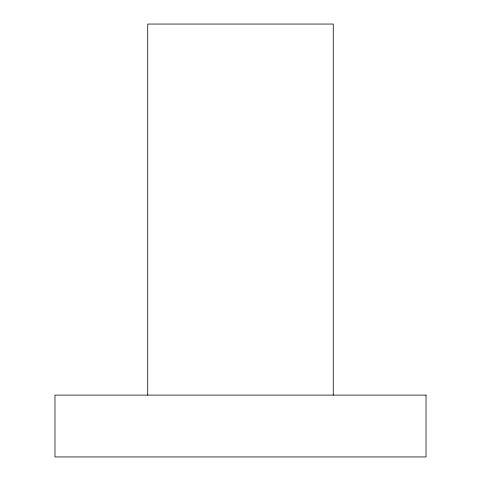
<?xml version="1.0" encoding="UTF-8"?>
<svg xmlns="http://www.w3.org/2000/svg" width="481" height="481" viewBox="0 0 481 481"><rect width="100%" height="100%" fill="white"/><g stroke="black" fill="none" stroke-linecap="round" stroke-linejoin="round"><path stroke-width="0.72" d="M333.267 395.105L333.267 24.05L147.733 24.05L147.733 395.105M426.028 395.105L54.972 395.105L54.972 456.95L426.028 456.95L426.028 395.105"/></g></svg>
